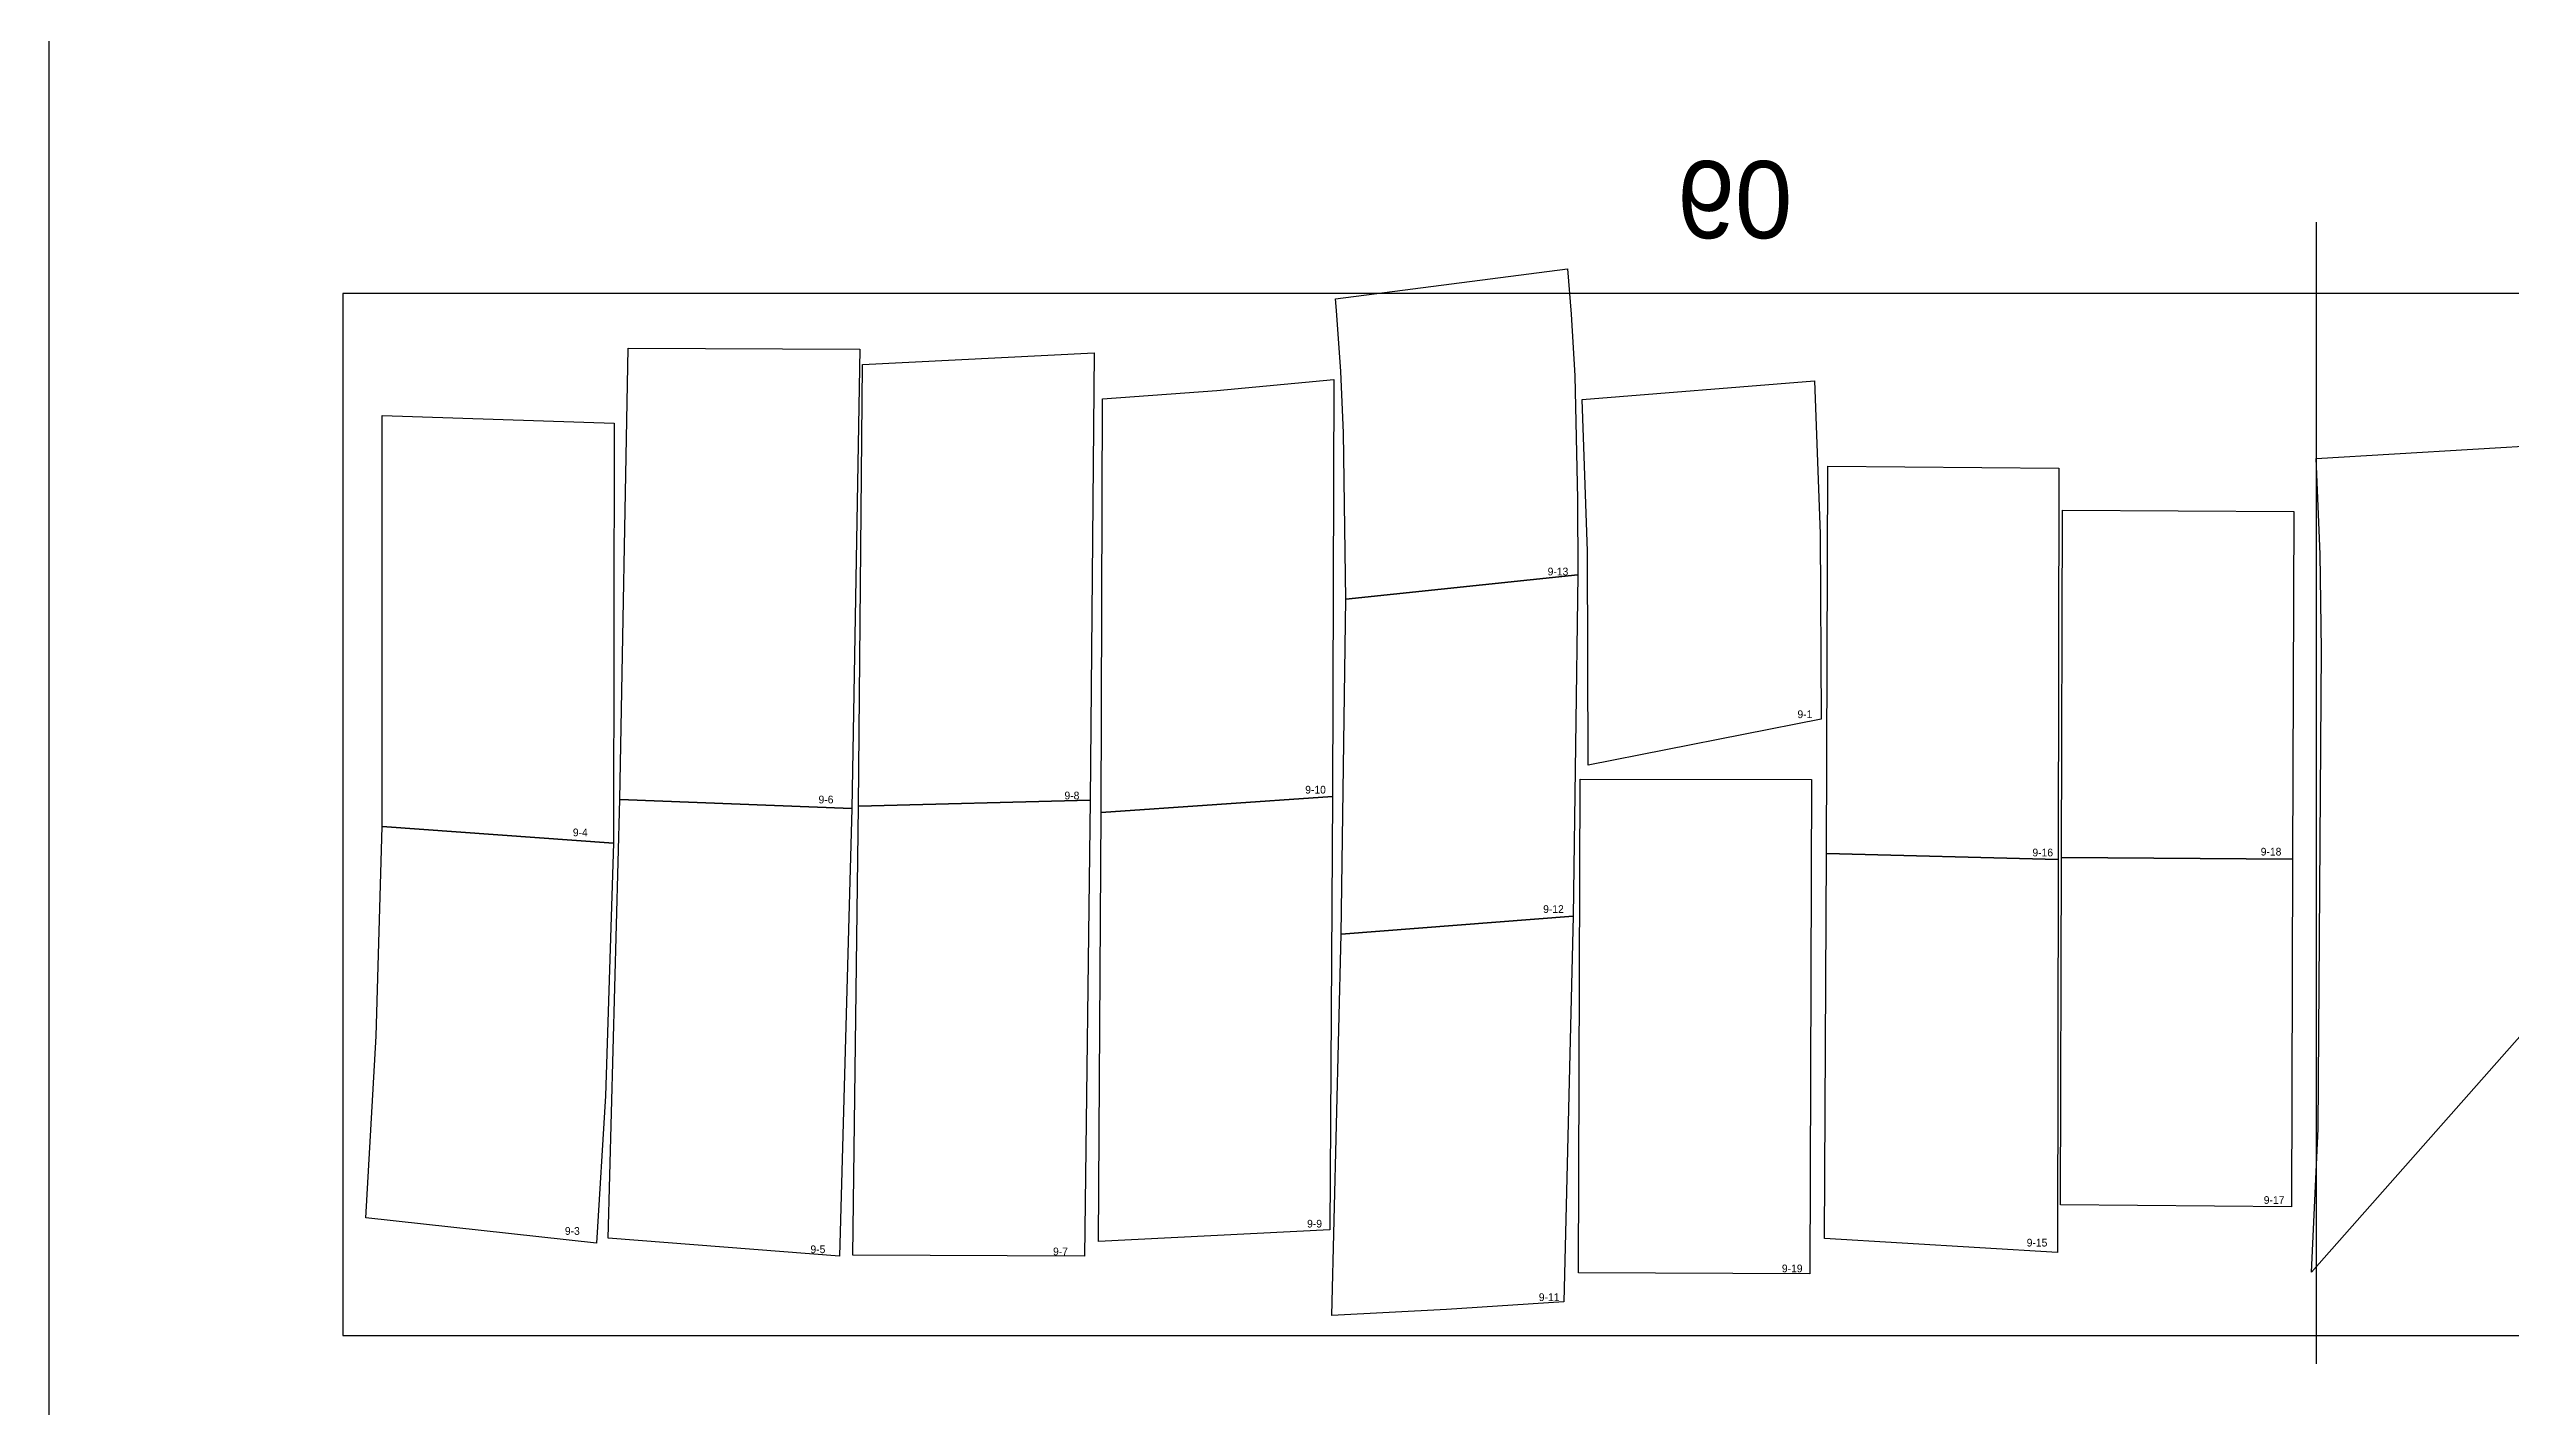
# Model space of a CAD drawing. Header units: millimetres. Extents: x 12942 to 18383, y 13072 to 17462.
# Drawn here: x 12942 to 13580, y 15632 to 15984 of the extents above; entities that cross this region are included whole.
import ezdxf

# ---------------------------------------------------------------- set-up
doc = ezdxf.new("R2010")
doc.units = ezdxf.units.MM
doc.header["$LTSCALE"] = 100
doc.header["$MEASUREMENT"] = 0
for name, color, linetype in [('CUT', 3, 'Continuous'), ('Default', 7, 'Continuous'), ('text', 1, 'Continuous')]:
    doc.layers.add(name, color=color, linetype=linetype)

msp = doc.modelspace()

# ---------------------------------------------------------------- linework, layer by layer
at = {"layer": 'CUT'}
for points in [[(13277.93, 15841.67), (13277.34, 15884.78), (13276.64, 15900.61), (13275.51, 15916.41), (13275.23, 15919.45), (13335.39, 15927.25), (13336.36, 15915.47), (13337.23, 15899.5), (13337.98, 15867.52), (13338.07, 15847.96), (13277.93, 15841.67)], [(13091.88, 15906.65), (13151.93, 15906.4), (13149.84, 15787.42), (13089.79, 15789.77), (13091.88, 15906.65)], [(13152.64, 15902.46), (13212.67, 15905.46), (13211.62, 15789.56), (13151.58, 15788.02), (13152.64, 15902.46)], [(13214.86, 15893.51), (13244.52, 15895.75), (13274.85, 15898.59), (13274.5, 15790.52), (13214.49, 15786.38), (13214.86, 15893.51)], [(13339.18, 15893.36), (13399.4, 15898.21), (13400.85, 15858.55), (13401.11, 15810.57), (13340.72, 15798.61), (13340.53, 15854.05), (13339.18, 15893.36)], [(13028.16, 15889.25), (13088.29, 15887.22), (13088.13, 15778.44), (13028.12, 15782.78), (13028.16, 15889.25)], [(13590.32, 15881.72), (13591.26, 15857.12), (13591.51, 15824.3), (13591.21, 15783.28), (13591.42, 15775.07), (13591.84, 15766.88), (13592.51, 15758.7), (13593.44, 15750.55), (13594.02, 15746.49), (13594.67, 15742.43), (13528.2, 15667.27), (13529.9, 15704.45), (13530.8, 15828.49), (13530.45, 15853.3), (13529.39, 15878.08), (13590.32, 15881.72)], [(13402.48, 15775.77), (13402.85, 15876.1), (13462.76, 15875.61), (13462.55, 15774.16), (13402.48, 15775.77)], [(13463.68, 15864.68), (13523.61, 15864.4), (13523.3, 15774.32), (13463.41, 15774.68), (13463.68, 15864.68)], [(13277.93, 15841.67), (13338.07, 15847.96), (13336.85, 15759.47), (13276.74, 15754.85), (13277.93, 15841.67)], [(13338.26, 15667.08), (13338.62, 15795.05), (13398.62, 15794.89), (13398.18, 15666.8), (13338.26, 15667.08)], [(13086.7, 15676.12), (13089.79, 15789.77), (13149.84, 15787.42), (13146.68, 15671.4), (13086.7, 15676.12)], [(13150.1, 15671.67), (13151.58, 15788.02), (13211.62, 15789.56), (13210.15, 15671.42), (13150.1, 15671.67)], [(13213.77, 15675.23), (13214.49, 15786.38), (13274.5, 15790.52), (13273.8, 15678.23), (13213.77, 15675.23)], [(13023.89, 15681.31), (13026.61, 15728.4), (13028.12, 15782.78), (13088.13, 15778.44), (13086.07, 15713), (13083.72, 15674.77), (13023.89, 15681.31)], [(13402.48, 15775.77), (13462.55, 15774.16), (13462.34, 15672.41), (13402.02, 15675.96), (13402.48, 15775.77)], [(13523.3, 15774.32), (13523.05, 15684.19), (13463.14, 15684.68), (13463.41, 15774.68), (13523.3, 15774.32)], [(13274.3, 15656.08), (13276.74, 15754.85), (13336.85, 15759.47), (13334.4, 15659.62), (13304.01, 15657.56), (13274.3, 15656.08)]]:
    msp.add_lwpolyline(points, dxfattribs=at)
at = {"layer": 'Default'}
msp.add_line((13529.45, 15939.28), (13529.45, 15643.56), dxfattribs=at)
msp.add_lwpolyline([(12941.85, 13072.39), (12941.85, 17461.76), (18382.56, 17461.76), (18382.56, 13072.39)], close=True, dxfattribs=at)
msp.add_lwpolyline([(13017.91, 15920.86), (13017.91, 15650.86), (15517.91, 15650.86), (15517.91, 15920.86), (13017.91, 15920.86)], dxfattribs=at)

# ---------------------------------------------------------------- texts
at = {"layer": 'text', "extrusion": (0, 0, -1), "insert": (13393.64, 15955.16), "char_height": 20, "width": 9.39, "attachment_point": 1, "text_direction": (-1, 0, 0)}
msp.add_mtext('09', dxfattribs=at)
at = {"layer": 'text', "char_height": 2, "width": 9.39, "attachment_point": 1}
for s, insert in [('9-13', (13330.23, 15849.81)), ('9-1', (13394.97, 15812.83)), ('9-6', (13141.25, 15790.73)), ('9-8', (13204.99, 15791.77)), ('9-10', (13267.39, 15793.28)), ('9-4', (13077.57, 15782.21)), ('9-16', (13455.87, 15777)), ('9-18', (13515.05, 15777.22)), ('9-12', (13329.06, 15762.35)), ('9-17', (13515.84, 15686.96)), ('9-3', (13075.51, 15678.95)), ('9-9', (13267.88, 15680.83)), ('9-15', (13454.39, 15675.92)), ('9-5', (13139.15, 15674.2)), ('9-7', (13202.03, 15673.64)), ('9-19', (13390.94, 15669.24)), ('9-11', (13327.94, 15661.8))]:
    msp.add_mtext(s, dxfattribs=dict(at, insert=insert))

doc.saveas('drawing.dxf')
